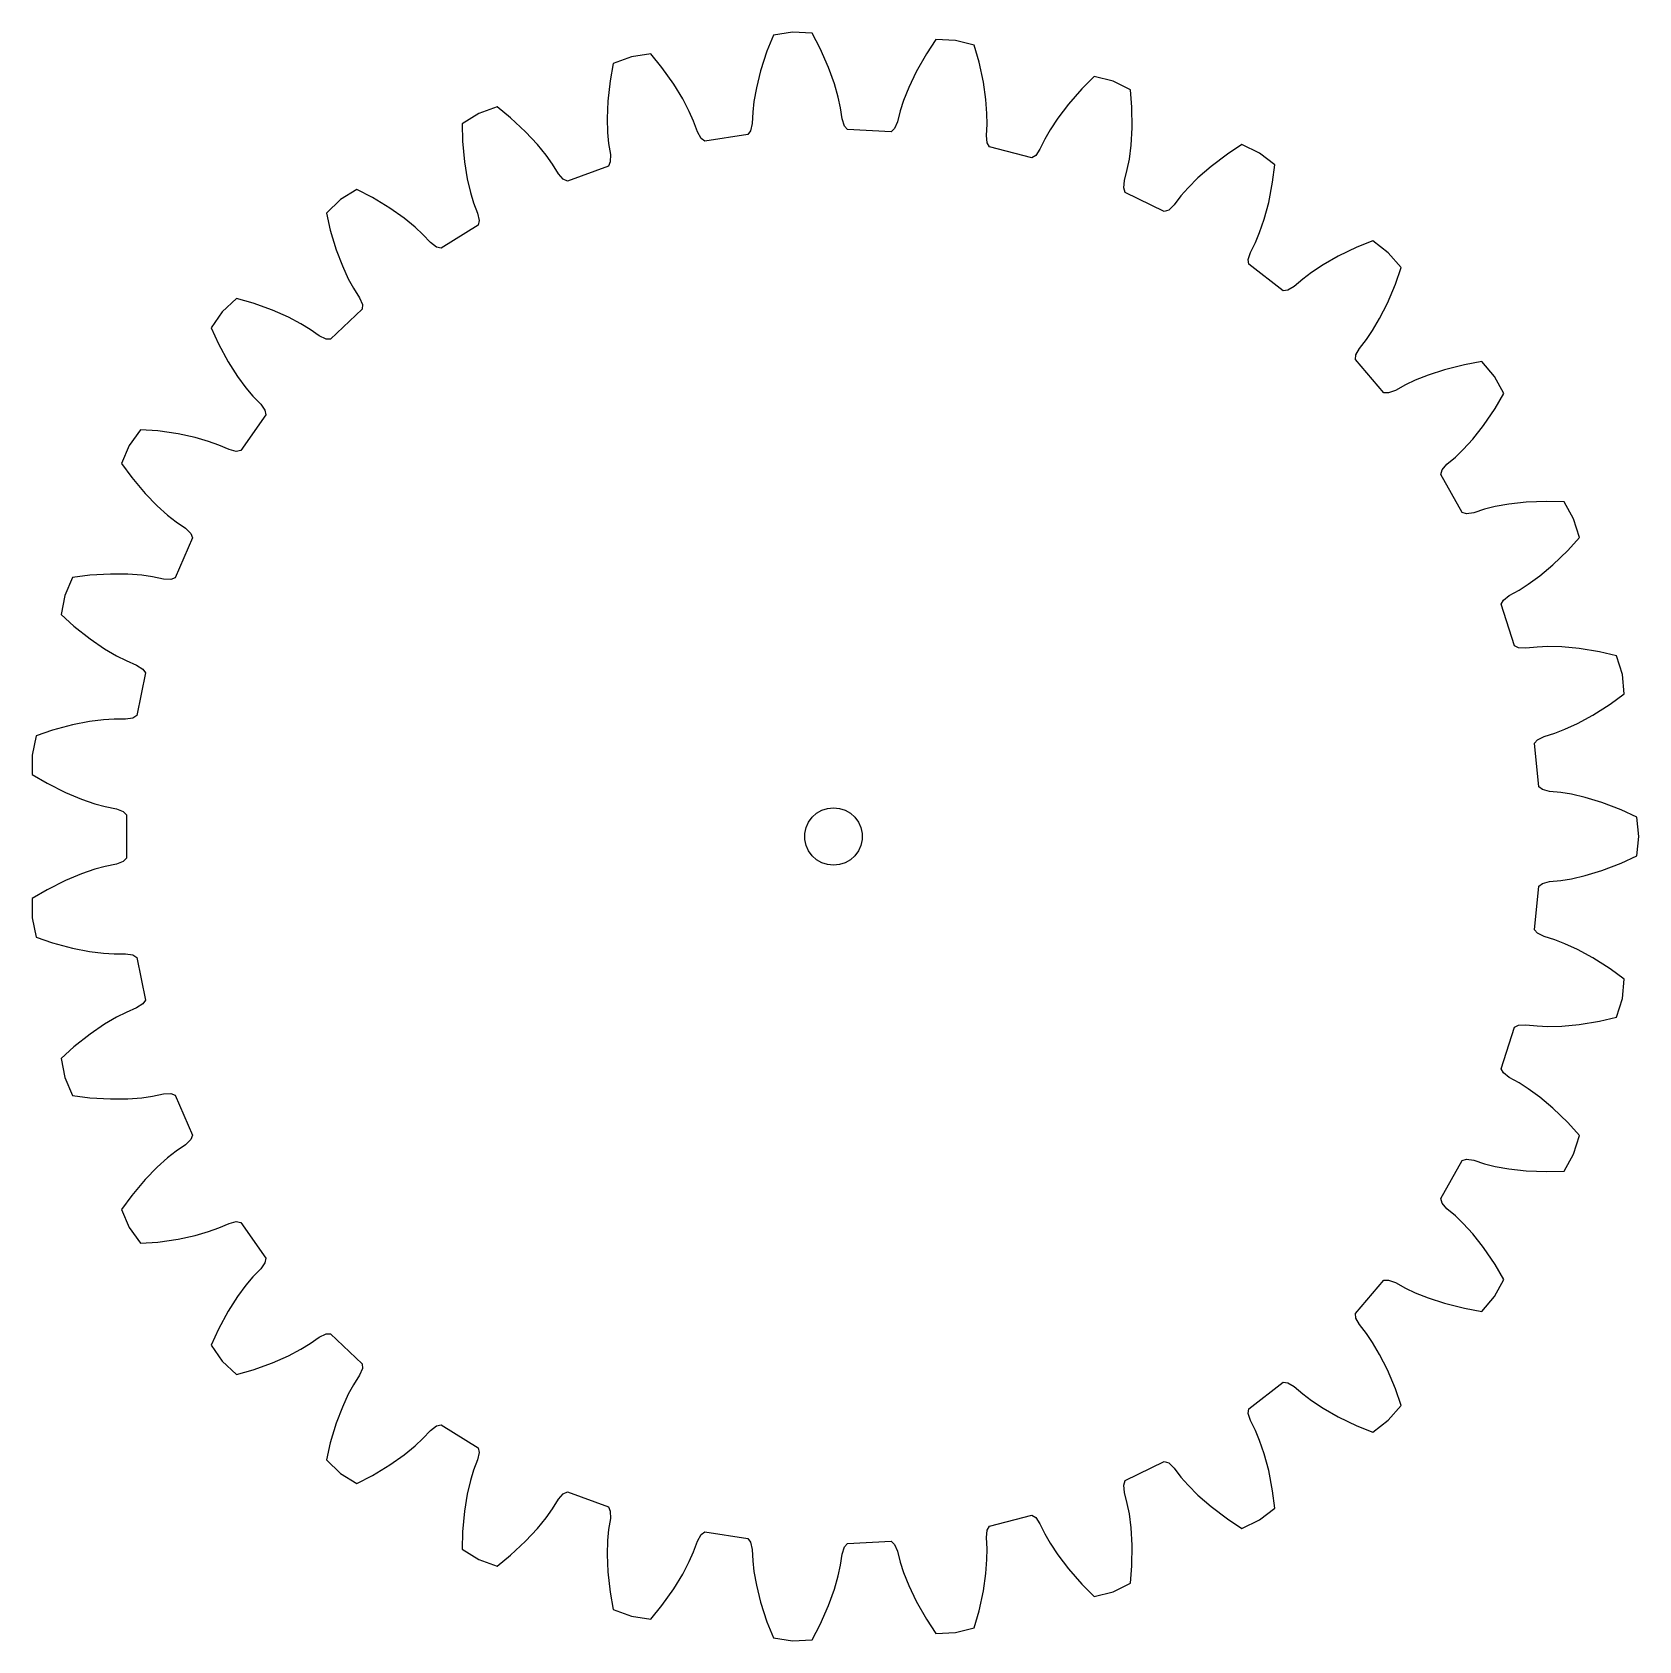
# Model space of a CAD drawing. Header units: metres. Extents: x -41.8 to 42, y -42 to 42.
import ezdxf

# ---------------------------------------------------------------- set-up
doc = ezdxf.new("R2010")
doc.units = ezdxf.units.M

msp = doc.modelspace()

# ---------------------------------------------------------------- linework, layer by layer
for p, q in [((-3.133, 41.809), (-3.47, 40.966)), ((-2.128, 41.963), (-3.133, 41.809)), ((-1.113, 41.912), (-2.128, 41.963)), ((-0.693, 41.106), (-1.113, 41.912)), ((5.348, 41.584), (4.848, 40.825)), ((6.363, 41.532), (5.348, 41.584)), ((7.346, 41.278), (6.363, 41.532)), ((7.596, 40.404), (7.346, 41.278)), ((-11.485, 40.323), (-11.645, 39.429)), ((-10.532, 40.676), (-11.485, 40.323)), ((-9.527, 40.829), (-10.532, 40.676)), ((-8.953, 40.126), (-9.527, 40.829)), ((-3.47, 40.966), (-3.8, 39.943)), ((-0.26, 40.122), (-0.693, 41.106)), ((4.848, 40.825), (4.318, 39.89)), ((7.822, 39.353), (7.596, 40.404)), ((-8.331, 39.249), (-8.953, 40.126)), ((-3.8, 39.943), (-4.02, 39.066)), ((0.047, 39.272), (-0.26, 40.122)), ((4.318, 39.89), (3.926, 39.075)), ((13.609, 39.656), (12.966, 39.014)), ((14.593, 39.401), (13.609, 39.656)), ((-11.645, 39.429), (-11.763, 38.36)), ((-7.859, 38.477), (-8.331, 39.249)), ((-4.02, 39.066), (-4.149, 38.344)), ((0.249, 38.567), (0.047, 39.272)), ((3.926, 39.075), (3.654, 38.394)), ((7.951, 38.459), (7.822, 39.353)), ((12.966, 39.014), (12.259, 38.204)), ((15.505, 38.954), (14.593, 39.401)), ((15.574, 38.048), (15.505, 38.954)), ((-17.551, 38.076), (-18.504, 37.723)), ((-16.847, 37.502), (-17.551, 38.076)), ((-11.763, 38.36), (-11.801, 37.457)), ((-7.52, 37.827), (-7.859, 38.477)), ((-7.293, 37.312), (-7.52, 37.827)), ((-4.211, 37.784), (-4.236, 37.197)), ((-4.149, 38.344), (-4.211, 37.784)), ((0.367, 38.016), (0.249, 38.567)), ((0.451, 37.435), (0.367, 38.016)), ((3.481, 37.858), (3.338, 37.288)), ((3.654, 38.394), (3.481, 37.858)), ((8.007, 37.727), (7.951, 38.459)), ((12.259, 38.204), (11.712, 37.485)), ((15.583, 36.973), (15.574, 38.048)), ((-18.504, 37.723), (-19.366, 37.185)), ((-19.366, 37.185), (-19.344, 36.277)), ((-16.062, 36.768), (-16.847, 37.502)), ((-11.801, 37.457), (-11.783, 36.723)), ((-7.094, 36.759), (-7.293, 37.312)), ((-4.236, 37.197), (-4.318, 36.817)), ((0.571, 37.065), (0.451, 37.435)), ((0.731, 36.884), (0.571, 37.065)), ((3.182, 36.933), (3.005, 36.769)), ((3.338, 37.288), (3.182, 36.933)), ((7.977, 36.578), (8.012, 37.164)), ((8.012, 37.164), (8.007, 37.727)), ((11.712, 37.485), (11.308, 36.872)), ((15.53, 36.071), (15.583, 36.973)), ((-19.344, 36.277), (-19.244, 35.207)), ((-15.444, 36.108), (-16.062, 36.768)), ((-14.98, 35.539), (-15.444, 36.108)), ((-11.783, 36.723), (-11.731, 36.163)), ((-11.731, 36.163), (-11.637, 35.583)), ((-6.902, 36.422), (-7.094, 36.759)), ((-6.709, 36.276), (-6.902, 36.422)), ((-4.458, 36.621), (-6.709, 36.276)), ((-4.318, 36.817), (-4.458, 36.621)), ((3.005, 36.769), (0.731, 36.884)), ((8.02, 36.192), (7.977, 36.578)), ((8.14, 35.982), (8.02, 36.192)), ((11.03, 36.382), (10.776, 35.853)), ((11.308, 36.872), (11.03, 36.382)), ((21.313, 36.105), (20.555, 35.605)), ((22.225, 35.657), (21.313, 36.105)), ((-14.655, 35.08), (-14.98, 35.539)), ((-11.637, 35.583), (-11.641, 35.195)), ((10.345, 35.411), (8.14, 35.982)), ((10.551, 35.536), (10.345, 35.411)), ((10.776, 35.853), (10.551, 35.536)), ((15.329, 34.79), (15.438, 35.343)), ((15.438, 35.343), (15.53, 36.071)), ((20.555, 35.605), (19.699, 34.955)), ((23.029, 35.035), (22.225, 35.657)), ((-19.244, 35.207), (-19.1, 34.315)), ((-14.348, 34.579), (-14.655, 35.08)), ((-14.092, 34.287), (-14.348, 34.579)), ((-11.739, 34.974), (-13.874, 34.183)), ((-11.641, 35.195), (-11.739, 34.974)), ((15.177, 34.223), (15.329, 34.79)), ((19.699, 34.955), (19.018, 34.36)), ((22.914, 34.134), (23.029, 35.035)), ((-24.856, 33.763), (-25.719, 33.226)), ((-24.051, 33.343), (-24.856, 33.763)), ((-19.1, 34.315), (-18.934, 33.6)), ((-18.934, 33.6), (-18.77, 33.061)), ((-13.874, 34.183), (-14.092, 34.287)), ((15.142, 33.836), (15.177, 34.223)), ((15.217, 33.607), (15.142, 33.836)), ((17.261, 32.604), (15.217, 33.607)), ((18.499, 33.841), (18.128, 33.417)), ((19.018, 34.36), (18.499, 33.841)), ((22.707, 33.08), (22.914, 34.134)), ((-25.719, 33.226), (-26.455, 32.526)), ((-23.134, 32.782), (-24.051, 33.343)), ((-22.396, 32.26), (-23.134, 32.782)), ((-18.77, 33.061), (-18.562, 32.512)), ((17.773, 32.95), (17.489, 32.685)), ((18.128, 33.417), (17.773, 32.95)), ((22.473, 32.206), (22.707, 33.08)), ((-26.455, 32.526), (-26.25, 31.641)), ((-21.828, 31.796), (-22.396, 32.26)), ((-18.539, 31.895), (-20.471, 30.691)), ((-18.562, 32.512), (-18.487, 32.131)), ((-18.487, 32.131), (-18.539, 31.895)), ((17.489, 32.685), (17.261, 32.604)), ((22.236, 31.512), (22.473, 32.206)), ((-26.25, 31.641), (-25.937, 30.613)), ((-21.416, 31.412), (-21.828, 31.796)), ((-21.015, 30.983), (-21.416, 31.412)), ((22.018, 30.992), (22.236, 31.512)), ((28.145, 31.076), (27.301, 30.739)), ((28.948, 30.454), (28.145, 31.076)), ((-25.937, 30.613), (-25.616, 29.767)), ((-20.706, 30.748), (-21.015, 30.983)), ((-20.471, 30.691), (-20.706, 30.748)), ((21.643, 30.096), (21.756, 30.467)), ((21.756, 30.467), (22.018, 30.992)), ((26.332, 30.274), (25.545, 29.828)), ((27.301, 30.739), (26.332, 30.274)), ((29.61, 29.683), (28.948, 30.454)), ((-25.616, 29.767), (-25.31, 29.101)), ((21.67, 29.856), (21.643, 30.096)), ((23.471, 28.462), (21.67, 29.856)), ((24.932, 29.425), (24.484, 29.084)), ((25.545, 29.828), (24.932, 29.425)), ((29.317, 28.823), (29.61, 29.683)), ((-25.31, 29.101), (-25.041, 28.606)), ((-25.041, 28.606), (-24.726, 28.11)), ((24.042, 28.698), (23.71, 28.496)), ((24.484, 29.084), (24.042, 28.698)), ((28.901, 27.832), (29.317, 28.823)), ((-31.144, 28.069), (-31.881, 27.369)), ((-30.271, 27.819), (-31.144, 28.069)), ((-29.26, 27.454), (-30.271, 27.819)), ((-24.726, 28.11), (-24.577, 27.752)), ((-24.577, 27.752), (-24.58, 27.51)), ((23.71, 28.496), (23.471, 28.462)), ((28.496, 27.023), (28.901, 27.832)), ((-31.881, 27.369), (-32.461, 26.535)), ((-28.432, 27.091), (-29.26, 27.454)), ((-27.781, 26.751), (-28.432, 27.091)), ((-24.58, 27.51), (-26.23, 25.942)), ((28.124, 26.391), (28.496, 27.023)), ((-32.461, 26.535), (-32.082, 25.709)), ((-27.301, 26.458), (-27.781, 26.751)), ((-26.822, 26.118), (-27.301, 26.458)), ((-26.471, 25.951), (-26.822, 26.118)), ((27.806, 25.926), (28.124, 26.391)), ((-32.082, 25.709), (-31.569, 24.765)), ((-26.23, 25.942), (-26.471, 25.951)), ((27.258, 25.123), (27.443, 25.464)), ((27.443, 25.464), (27.806, 25.926)), ((-31.569, 24.765), (-31.084, 24.002)), ((27.237, 24.883), (27.258, 25.123)), ((28.72, 23.155), (27.237, 24.883)), ((31.887, 24.353), (31.027, 24.076)), ((32.93, 24.614), (31.887, 24.353)), ((33.824, 24.774), (32.93, 24.614)), ((34.486, 24.003), (33.824, 24.774)), ((-31.084, 24.002), (-30.65, 23.41)), ((29.837, 23.56), (29.326, 23.271)), ((30.345, 23.804), (29.837, 23.56)), ((31.027, 24.076), (30.345, 23.804)), ((34.979, 23.114), (34.486, 24.003)), ((-30.65, 23.41), (-30.287, 22.98)), ((-30.287, 22.98), (-29.879, 22.557)), ((28.961, 23.139), (28.72, 23.155)), ((29.326, 23.271), (28.961, 23.139)), ((34.518, 22.332), (34.979, 23.114)), ((-29.614, 21.999), (-30.915, 20.13)), ((-29.879, 22.557), (-29.66, 22.237)), ((-29.66, 22.237), (-29.614, 21.999)), ((33.912, 21.444), (34.518, 22.332)), ((-36.157, 21.225), (-36.737, 20.391)), ((-35.251, 21.156), (-36.157, 21.225)), ((-34.187, 21.003), (-35.251, 21.156)), ((-33.303, 20.813), (-34.187, 21.003)), ((33.353, 20.734), (33.912, 21.444)), ((-36.737, 20.391), (-37.138, 19.457)), ((-32.598, 20.611), (-33.303, 20.813)), ((-32.068, 20.42), (-32.598, 20.611)), ((-31.53, 20.184), (-32.068, 20.42)), ((-31.153, 20.091), (-31.53, 20.184)), ((32.456, 19.798), (32.861, 20.189)), ((32.861, 20.189), (33.353, 20.734)), ((-37.138, 19.457), (-36.601, 18.725)), ((-30.915, 20.13), (-31.153, 20.091)), ((31.757, 19.122), (32.007, 19.419)), ((32.007, 19.419), (32.456, 19.798)), ((-36.601, 18.725), (-35.908, 17.903)), ((31.688, 18.89), (31.757, 19.122)), ((32.793, 16.9), (31.688, 18.89)), ((-35.908, 17.903), (-35.279, 17.253)), ((-35.279, 17.253), (-34.735, 16.761)), ((33.026, 16.836), (32.793, 16.9)), ((33.411, 16.891), (33.026, 16.836)), ((33.969, 17.071), (33.411, 16.891)), ((34.516, 17.208), (33.969, 17.071)), ((35.238, 17.337), (34.516, 17.208)), ((36.137, 17.436), (35.238, 17.337)), ((37.21, 17.481), (36.137, 17.436)), ((38.119, 17.458), (37.21, 17.481)), ((38.612, 16.57), (38.119, 17.458)), ((-34.735, 16.761), (-34.292, 16.413)), ((-34.292, 16.413), (-33.808, 16.081)), ((-33.808, 16.081), (-33.529, 15.811)), ((38.916, 15.6), (38.612, 16.57)), ((-33.437, 15.588), (-34.335, 13.495)), ((-33.529, 15.811), (-33.437, 15.588)), ((38.307, 14.926), (38.916, 15.6)), ((37.535, 14.179), (38.307, 14.926)), ((-39.689, 13.512), (-40.09, 12.578)), ((-38.788, 13.627), (-39.689, 13.512)), ((-37.715, 13.691), (-38.788, 13.627)), ((-36.811, 13.683), (-37.715, 13.691)), ((-36.079, 13.628), (-36.811, 13.683)), ((-35.522, 13.547), (-36.079, 13.628)), ((-34.948, 13.424), (-35.522, 13.547)), ((-34.335, 13.495), (-34.56, 13.408)), ((36.252, 13.161), (36.844, 13.595)), ((36.844, 13.595), (37.535, 14.179)), ((-34.56, 13.408), (-34.948, 13.424)), ((35.261, 12.578), (35.777, 12.859)), ((35.777, 12.859), (36.252, 13.161)), ((-40.09, 12.578), (-40.295, 11.583)), ((34.842, 12.125), (34.956, 12.338)), ((35.524, 9.952), (34.842, 12.125)), ((34.956, 12.338), (35.261, 12.578)), ((-40.295, 11.583), (-39.621, 10.974)), ((-39.621, 10.974), (-38.776, 10.309)), ((-38.776, 10.309), (-38.03, 9.798)), ((-38.03, 9.798), (-37.398, 9.426)), ((-37.398, 9.426), (-36.894, 9.174)), ((35.739, 9.843), (35.524, 9.952)), ((36.127, 9.82), (35.739, 9.843)), ((36.71, 9.884), (36.127, 9.82)), ((37.273, 9.908), (36.71, 9.884)), ((38.006, 9.889), (37.273, 9.908)), ((38.907, 9.805), (38.006, 9.889)), ((39.968, 9.633), (38.907, 9.805)), ((40.853, 9.428), (39.968, 9.633)), ((41.157, 8.458), (40.853, 9.428)), ((-36.894, 9.174), (-36.353, 8.946)), ((-36.353, 8.946), (-36.025, 8.738)), ((-35.89, 8.538), (-36.348, 6.307)), ((-36.025, 8.738), (-35.89, 8.538)), ((41.26, 7.447), (41.157, 8.458)), ((39.62, 6.333), (40.528, 6.909)), ((40.528, 6.909), (41.26, 7.447)), ((-38.812, 5.993), (-39.699, 5.818)), ((-38.084, 6.086), (-38.812, 5.993)), ((-37.522, 6.119), (-38.084, 6.086)), ((-36.935, 6.115), (-37.522, 6.119)), ((-36.551, 6.177), (-36.935, 6.115)), ((-36.348, 6.307), (-36.551, 6.177)), ((38.16, 5.594), (38.826, 5.901)), ((38.826, 5.901), (39.62, 6.333)), ((-41.597, 5.246), (-41.801, 4.251)), ((-40.737, 5.54), (-41.597, 5.246)), ((-39.699, 5.818), (-40.737, 5.54)), ((36.57, 4.863), (36.724, 5.048)), ((36.724, 5.048), (37.071, 5.223)), ((37.071, 5.223), (37.633, 5.394)), ((37.633, 5.394), (38.16, 5.594)), ((-41.801, 4.251), (-41.801, 3.235)), ((36.8, 2.598), (36.57, 4.863)), ((-41.801, 3.235), (-41.019, 2.774)), ((-41.019, 2.774), (-40.058, 2.292)), ((36.989, 2.447), (36.8, 2.598)), ((-40.058, 2.292), (-39.224, 1.942)), ((-39.224, 1.942), (-38.53, 1.705)), ((-38.53, 1.705), (-37.986, 1.559)), ((37.364, 2.347), (36.989, 2.447)), ((37.949, 2.292), (37.364, 2.347)), ((38.504, 2.202), (37.949, 2.292)), ((39.219, 2.036), (38.504, 2.202)), ((40.084, 1.772), (39.219, 2.036)), ((41.089, 1.39), (40.084, 1.772)), ((-37.986, 1.559), (-37.41, 1.446)), ((-37.41, 1.446), (-37.047, 1.307)), ((-37.047, 1.307), (-36.874, 1.139)), ((-36.874, 1.139), (-36.874, -1.139)), ((-1.299, 0.75), (-1.115, 1.004)), ((-1.115, 1.004), (-0.882, 1.214)), ((-0.882, 1.214), (-0.61, 1.37)), ((-0.61, 1.37), (-0.312, 1.467)), ((-0.312, 1.467), (0, 1.5)), ((0, 1.5), (0.312, 1.467)), ((0.312, 1.467), (0.61, 1.37)), ((0.61, 1.37), (0.882, 1.214)), ((0.882, 1.214), (1.115, 1.004)), ((1.115, 1.004), (1.299, 0.75)), ((41.914, 1.011), (41.089, 1.39)), ((42.017, 0), (41.914, 1.011)), ((-1.492, 0.157), (-1.427, 0.464)), ((-1.492, -0.157), (-1.492, 0.157)), ((-1.427, 0.464), (-1.299, 0.75)), ((1.299, 0.75), (1.427, 0.464)), ((1.427, 0.464), (1.492, 0.157)), ((1.492, 0.157), (1.492, -0.157)), ((-1.427, -0.464), (-1.492, -0.157)), ((-1.299, -0.75), (-1.427, -0.464)), ((-1.115, -1.004), (-1.299, -0.75)), ((1.299, -0.75), (1.115, -1.004)), ((1.427, -0.464), (1.299, -0.75)), ((1.492, -0.157), (1.427, -0.464)), ((41.914, -1.011), (42.017, 0)), ((-37.986, -1.559), (-38.53, -1.705)), ((-37.41, -1.446), (-37.986, -1.559)), ((-37.047, -1.307), (-37.41, -1.446)), ((-36.874, -1.139), (-37.047, -1.307)), ((-0.882, -1.214), (-1.115, -1.004)), ((-0.61, -1.37), (-0.882, -1.214)), ((-0.312, -1.467), (-0.61, -1.37)), ((0, -1.5), (-0.312, -1.467)), ((0.312, -1.467), (0, -1.5)), ((0.61, -1.37), (0.312, -1.467)), ((0.882, -1.214), (0.61, -1.37)), ((1.115, -1.004), (0.882, -1.214)), ((40.084, -1.772), (41.089, -1.39)), ((41.089, -1.39), (41.914, -1.011)), ((-40.058, -2.292), (-41.019, -2.774)), ((-39.224, -1.942), (-40.058, -2.292)), ((-38.53, -1.705), (-39.224, -1.942)), ((36.8, -2.598), (36.989, -2.447)), ((36.989, -2.447), (37.364, -2.347)), ((37.364, -2.347), (37.949, -2.292)), ((37.949, -2.292), (38.504, -2.202)), ((38.504, -2.202), (39.219, -2.036)), ((39.219, -2.036), (40.084, -1.772)), ((-41.019, -2.774), (-41.801, -3.235)), ((-41.801, -3.235), (-41.801, -4.251)), ((36.57, -4.863), (36.8, -2.598)), ((-41.801, -4.251), (-41.597, -5.246)), ((36.724, -5.048), (36.57, -4.863)), ((-41.597, -5.246), (-40.737, -5.54)), ((-40.737, -5.54), (-39.699, -5.818)), ((-39.699, -5.818), (-38.812, -5.993)), ((37.071, -5.223), (36.724, -5.048)), ((37.633, -5.394), (37.071, -5.223)), ((38.16, -5.594), (37.633, -5.394)), ((38.826, -5.901), (38.16, -5.594)), ((-38.812, -5.993), (-38.084, -6.086)), ((-38.084, -6.086), (-37.522, -6.119)), ((-37.522, -6.119), (-36.935, -6.115)), ((-36.935, -6.115), (-36.551, -6.177)), ((-36.551, -6.177), (-36.348, -6.307)), ((-36.348, -6.307), (-35.89, -8.538)), ((39.62, -6.333), (38.826, -5.901)), ((40.528, -6.909), (39.62, -6.333)), ((41.26, -7.447), (40.528, -6.909)), ((41.157, -8.458), (41.26, -7.447)), ((-36.894, -9.174), (-37.398, -9.426)), ((-36.353, -8.946), (-36.894, -9.174)), ((-36.025, -8.738), (-36.353, -8.946)), ((-35.89, -8.538), (-36.025, -8.738)), ((40.853, -9.428), (41.157, -8.458)), ((-38.03, -9.798), (-38.776, -10.309)), ((-37.398, -9.426), (-38.03, -9.798)), ((34.842, -12.125), (35.524, -9.952)), ((35.524, -9.952), (35.739, -9.843)), ((35.739, -9.843), (36.127, -9.82)), ((36.127, -9.82), (36.71, -9.884)), ((36.71, -9.884), (37.273, -9.908)), ((37.273, -9.908), (38.006, -9.889)), ((38.006, -9.889), (38.907, -9.805)), ((38.907, -9.805), (39.968, -9.633)), ((39.968, -9.633), (40.853, -9.428)), ((-38.776, -10.309), (-39.621, -10.974)), ((-39.621, -10.974), (-40.295, -11.583)), ((-40.295, -11.583), (-40.09, -12.578)), ((-40.09, -12.578), (-39.689, -13.512)), ((34.956, -12.338), (34.842, -12.125)), ((35.261, -12.578), (34.956, -12.338)), ((35.777, -12.859), (35.261, -12.578)), ((-35.522, -13.547), (-34.948, -13.424)), ((-34.948, -13.424), (-34.56, -13.408)), ((-34.56, -13.408), (-34.335, -13.495)), ((36.252, -13.161), (35.777, -12.859)), ((36.844, -13.595), (36.252, -13.161)), ((-39.689, -13.512), (-38.788, -13.627)), ((-38.788, -13.627), (-37.715, -13.691)), ((-37.715, -13.691), (-36.811, -13.683)), ((-36.811, -13.683), (-36.079, -13.628)), ((-36.079, -13.628), (-35.522, -13.547)), ((-34.335, -13.495), (-33.437, -15.588)), ((37.535, -14.179), (36.844, -13.595)), ((38.307, -14.926), (37.535, -14.179)), ((38.916, -15.6), (38.307, -14.926)), ((-33.529, -15.811), (-33.808, -16.081)), ((-33.437, -15.588), (-33.529, -15.811)), ((38.612, -16.57), (38.916, -15.6)), ((-34.735, -16.761), (-35.279, -17.253)), ((-34.292, -16.413), (-34.735, -16.761)), ((-33.808, -16.081), (-34.292, -16.413)), ((38.119, -17.458), (38.612, -16.57)), ((-35.279, -17.253), (-35.908, -17.903)), ((31.688, -18.89), (32.793, -16.9)), ((32.793, -16.9), (33.026, -16.836)), ((33.026, -16.836), (33.411, -16.891)), ((33.411, -16.891), (33.969, -17.071)), ((33.969, -17.071), (34.516, -17.208)), ((34.516, -17.208), (35.238, -17.337)), ((35.238, -17.337), (36.137, -17.436)), ((36.137, -17.436), (37.21, -17.481)), ((37.21, -17.481), (38.119, -17.458)), ((-35.908, -17.903), (-36.601, -18.725)), ((-36.601, -18.725), (-37.138, -19.457)), ((31.757, -19.122), (31.688, -18.89)), ((32.007, -19.419), (31.757, -19.122)), ((-37.138, -19.457), (-36.737, -20.391)), ((-31.53, -20.184), (-31.153, -20.091)), ((-31.153, -20.091), (-30.915, -20.13)), ((-30.915, -20.13), (-29.614, -21.999)), ((32.456, -19.798), (32.007, -19.419)), ((32.861, -20.189), (32.456, -19.798)), ((-36.737, -20.391), (-36.157, -21.225)), ((-34.187, -21.003), (-33.303, -20.813)), ((-33.303, -20.813), (-32.598, -20.611)), ((-32.598, -20.611), (-32.068, -20.42)), ((-32.068, -20.42), (-31.53, -20.184)), ((33.353, -20.734), (32.861, -20.189)), ((33.912, -21.444), (33.353, -20.734)), ((-36.157, -21.225), (-35.251, -21.156)), ((-35.251, -21.156), (-34.187, -21.003)), ((34.518, -22.332), (33.912, -21.444)), ((-29.879, -22.557), (-30.287, -22.98)), ((-29.66, -22.237), (-29.879, -22.557)), ((-29.614, -21.999), (-29.66, -22.237)), ((34.979, -23.114), (34.518, -22.332)), ((-30.65, -23.41), (-31.084, -24.002)), ((-30.287, -22.98), (-30.65, -23.41)), ((27.237, -24.883), (28.72, -23.155)), ((28.72, -23.155), (28.961, -23.139)), ((28.961, -23.139), (29.326, -23.271)), ((29.326, -23.271), (29.837, -23.56)), ((34.486, -24.003), (34.979, -23.114)), ((-31.084, -24.002), (-31.569, -24.765)), ((29.837, -23.56), (30.345, -23.804)), ((30.345, -23.804), (31.027, -24.076)), ((31.027, -24.076), (31.887, -24.353)), ((33.824, -24.774), (34.486, -24.003)), ((-31.569, -24.765), (-32.082, -25.709)), ((27.258, -25.123), (27.237, -24.883)), ((27.443, -25.464), (27.258, -25.123)), ((31.887, -24.353), (32.93, -24.614)), ((32.93, -24.614), (33.824, -24.774)), ((-32.082, -25.709), (-32.461, -26.535)), ((-26.822, -26.118), (-26.471, -25.951)), ((-26.471, -25.951), (-26.23, -25.942)), ((-26.23, -25.942), (-24.58, -27.51)), ((27.806, -25.926), (27.443, -25.464)), ((28.124, -26.391), (27.806, -25.926)), ((-32.461, -26.535), (-31.881, -27.369)), ((-28.432, -27.091), (-27.781, -26.751)), ((-27.781, -26.751), (-27.301, -26.458)), ((-27.301, -26.458), (-26.822, -26.118)), ((28.496, -27.023), (28.124, -26.391)), ((-31.881, -27.369), (-31.144, -28.069)), ((-30.271, -27.819), (-29.26, -27.454)), ((-29.26, -27.454), (-28.432, -27.091)), ((-24.58, -27.51), (-24.577, -27.752)), ((28.901, -27.832), (28.496, -27.023)), ((-31.144, -28.069), (-30.271, -27.819)), ((-24.726, -28.11), (-25.041, -28.606)), ((-24.577, -27.752), (-24.726, -28.11)), ((21.67, -29.856), (23.471, -28.462)), ((23.471, -28.462), (23.71, -28.496)), ((23.71, -28.496), (24.042, -28.698)), ((29.317, -28.823), (28.901, -27.832)), ((-25.31, -29.101), (-25.616, -29.767)), ((-25.041, -28.606), (-25.31, -29.101)), ((24.042, -28.698), (24.484, -29.084)), ((24.484, -29.084), (24.932, -29.425)), ((29.61, -29.683), (29.317, -28.823)), ((-25.616, -29.767), (-25.937, -30.613)), ((21.643, -30.096), (21.67, -29.856)), ((21.756, -30.467), (21.643, -30.096)), ((24.932, -29.425), (25.545, -29.828)), ((25.545, -29.828), (26.332, -30.274)), ((28.948, -30.454), (29.61, -29.683)), ((-25.937, -30.613), (-26.25, -31.641)), ((-21.416, -31.412), (-21.015, -30.983)), ((-21.015, -30.983), (-20.706, -30.748)), ((-20.706, -30.748), (-20.471, -30.691)), ((-20.471, -30.691), (-18.539, -31.895)), ((22.018, -30.992), (21.756, -30.467)), ((22.236, -31.512), (22.018, -30.992)), ((26.332, -30.274), (27.301, -30.739)), ((27.301, -30.739), (28.145, -31.076)), ((28.145, -31.076), (28.948, -30.454)), ((-26.25, -31.641), (-26.455, -32.526)), ((-22.396, -32.26), (-21.828, -31.796)), ((-21.828, -31.796), (-21.416, -31.412)), ((22.473, -32.206), (22.236, -31.512)), ((-26.455, -32.526), (-25.719, -33.226)), ((-23.134, -32.782), (-22.396, -32.26)), ((-18.562, -32.512), (-18.77, -33.061)), ((-18.487, -32.131), (-18.562, -32.512)), ((-18.539, -31.895), (-18.487, -32.131)), ((15.217, -33.607), (17.261, -32.604)), ((17.261, -32.604), (17.489, -32.685)), ((17.489, -32.685), (17.773, -32.95)), ((22.707, -33.08), (22.473, -32.206)), ((-25.719, -33.226), (-24.856, -33.763)), ((-24.856, -33.763), (-24.051, -33.343)), ((-24.051, -33.343), (-23.134, -32.782)), ((-18.77, -33.061), (-18.934, -33.6)), ((17.773, -32.95), (18.128, -33.417)), ((18.128, -33.417), (18.499, -33.841)), ((22.914, -34.134), (22.707, -33.08)), ((-19.1, -34.315), (-19.244, -35.207)), ((-18.934, -33.6), (-19.1, -34.315)), ((-14.348, -34.579), (-14.092, -34.287)), ((-14.092, -34.287), (-13.874, -34.183)), ((-13.874, -34.183), (-11.739, -34.974)), ((15.142, -33.836), (15.217, -33.607)), ((15.177, -34.223), (15.142, -33.836)), ((15.329, -34.79), (15.177, -34.223)), ((18.499, -33.841), (19.018, -34.36)), ((19.018, -34.36), (19.699, -34.955)), ((23.029, -35.035), (22.914, -34.134)), ((-19.244, -35.207), (-19.344, -36.277)), ((-14.98, -35.539), (-14.655, -35.08)), ((-14.655, -35.08), (-14.348, -34.579)), ((-11.739, -34.974), (-11.641, -35.195)), ((-11.641, -35.195), (-11.637, -35.583)), ((15.438, -35.343), (15.329, -34.79)), ((19.699, -34.955), (20.555, -35.605)), ((22.225, -35.657), (23.029, -35.035)), ((-15.444, -36.108), (-14.98, -35.539)), ((-11.637, -35.583), (-11.731, -36.163)), ((8.02, -36.192), (8.14, -35.982)), ((8.14, -35.982), (10.345, -35.411)), ((10.345, -35.411), (10.551, -35.536)), ((10.551, -35.536), (10.776, -35.853)), ((10.776, -35.853), (11.03, -36.382)), ((15.53, -36.071), (15.438, -35.343)), ((15.583, -36.973), (15.53, -36.071)), ((20.555, -35.605), (21.313, -36.105)), ((21.313, -36.105), (22.225, -35.657)), ((-19.344, -36.277), (-19.366, -37.185)), ((-16.847, -37.502), (-16.062, -36.768)), ((-16.062, -36.768), (-15.444, -36.108)), ((-11.783, -36.723), (-11.801, -37.457)), ((-11.731, -36.163), (-11.783, -36.723)), ((-7.293, -37.312), (-7.094, -36.759)), ((-7.094, -36.759), (-6.902, -36.422)), ((-6.902, -36.422), (-6.709, -36.276)), ((-6.709, -36.276), (-4.458, -36.621)), ((-4.458, -36.621), (-4.318, -36.817)), ((-4.318, -36.817), (-4.236, -37.197)), ((0.571, -37.065), (0.731, -36.884)), ((0.731, -36.884), (3.005, -36.769)), ((3.005, -36.769), (3.182, -36.933)), ((7.977, -36.578), (8.02, -36.192)), ((8.012, -37.164), (7.977, -36.578)), ((11.03, -36.382), (11.308, -36.872)), ((11.308, -36.872), (11.712, -37.485)), ((-19.366, -37.185), (-18.504, -37.723)), ((-18.504, -37.723), (-17.551, -38.076)), ((-17.551, -38.076), (-16.847, -37.502)), ((-11.801, -37.457), (-11.763, -38.36)), ((-7.52, -37.827), (-7.293, -37.312)), ((-4.236, -37.197), (-4.211, -37.784)), ((0.367, -38.016), (0.451, -37.435)), ((0.451, -37.435), (0.571, -37.065)), ((3.182, -36.933), (3.338, -37.288)), ((3.338, -37.288), (3.481, -37.858)), ((7.951, -38.459), (8.007, -37.727)), ((8.007, -37.727), (8.012, -37.164)), ((11.712, -37.485), (12.259, -38.204)), ((15.574, -38.048), (15.583, -36.973)), ((-11.763, -38.36), (-11.645, -39.429)), ((-8.331, -39.249), (-7.859, -38.477)), ((-7.859, -38.477), (-7.52, -37.827)), ((-4.211, -37.784), (-4.149, -38.344)), ((-4.149, -38.344), (-4.02, -39.066)), ((0.047, -39.272), (0.249, -38.567)), ((0.249, -38.567), (0.367, -38.016)), ((3.481, -37.858), (3.654, -38.394)), ((3.654, -38.394), (3.926, -39.075)), ((7.822, -39.353), (7.951, -38.459)), ((12.259, -38.204), (12.966, -39.014)), ((15.505, -38.954), (15.574, -38.048)), ((-11.645, -39.429), (-11.485, -40.323)), ((-8.953, -40.126), (-8.331, -39.249)), ((-4.02, -39.066), (-3.8, -39.943)), ((-0.26, -40.122), (0.047, -39.272)), ((3.926, -39.075), (4.318, -39.89)), ((7.596, -40.404), (7.822, -39.353)), ((12.966, -39.014), (13.609, -39.656)), ((13.609, -39.656), (14.593, -39.401)), ((14.593, -39.401), (15.505, -38.954)), ((-9.527, -40.829), (-8.953, -40.126)), ((-3.8, -39.943), (-3.47, -40.966)), ((-0.693, -41.106), (-0.26, -40.122)), ((4.318, -39.89), (4.848, -40.825)), ((-11.485, -40.323), (-10.532, -40.676)), ((-10.532, -40.676), (-9.527, -40.829)), ((-3.47, -40.966), (-3.133, -41.809)), ((-1.113, -41.912), (-0.693, -41.106)), ((4.848, -40.825), (5.348, -41.584)), ((7.346, -41.278), (7.596, -40.404)), ((-3.133, -41.809), (-2.128, -41.963)), ((-2.128, -41.963), (-1.113, -41.912)), ((5.348, -41.584), (6.363, -41.532)), ((6.363, -41.532), (7.346, -41.278))]:
    msp.add_line(p, q)

doc.saveas('drawing.dxf')
